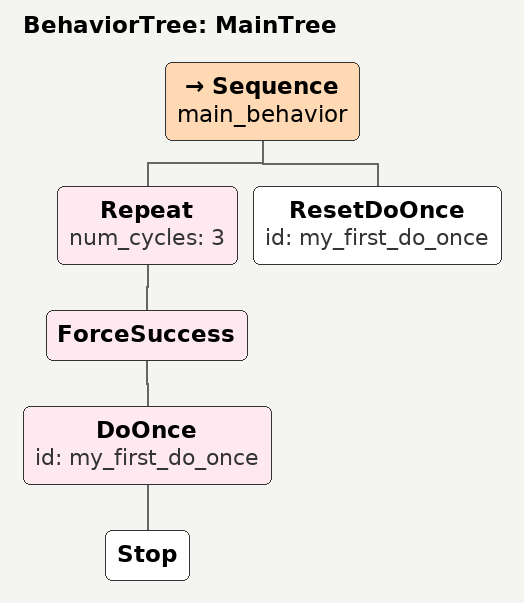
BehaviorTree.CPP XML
<root main_tree_to_execute = "MainTree" >
     <BehaviorTree ID="MainTree">
        <Sequence name="main_behavior">
            <Repeat num_cycles="3">
                <ForceSuccess>
                    <DoOnce id="my_first_do_once">
                          <Stop/>
                    </DoOnce>
                </ForceSuccess>
            </Repeat>
            <ResetDoOnce id="my_first_do_once"/>
        </Sequence>
     </BehaviorTree>
</root>
